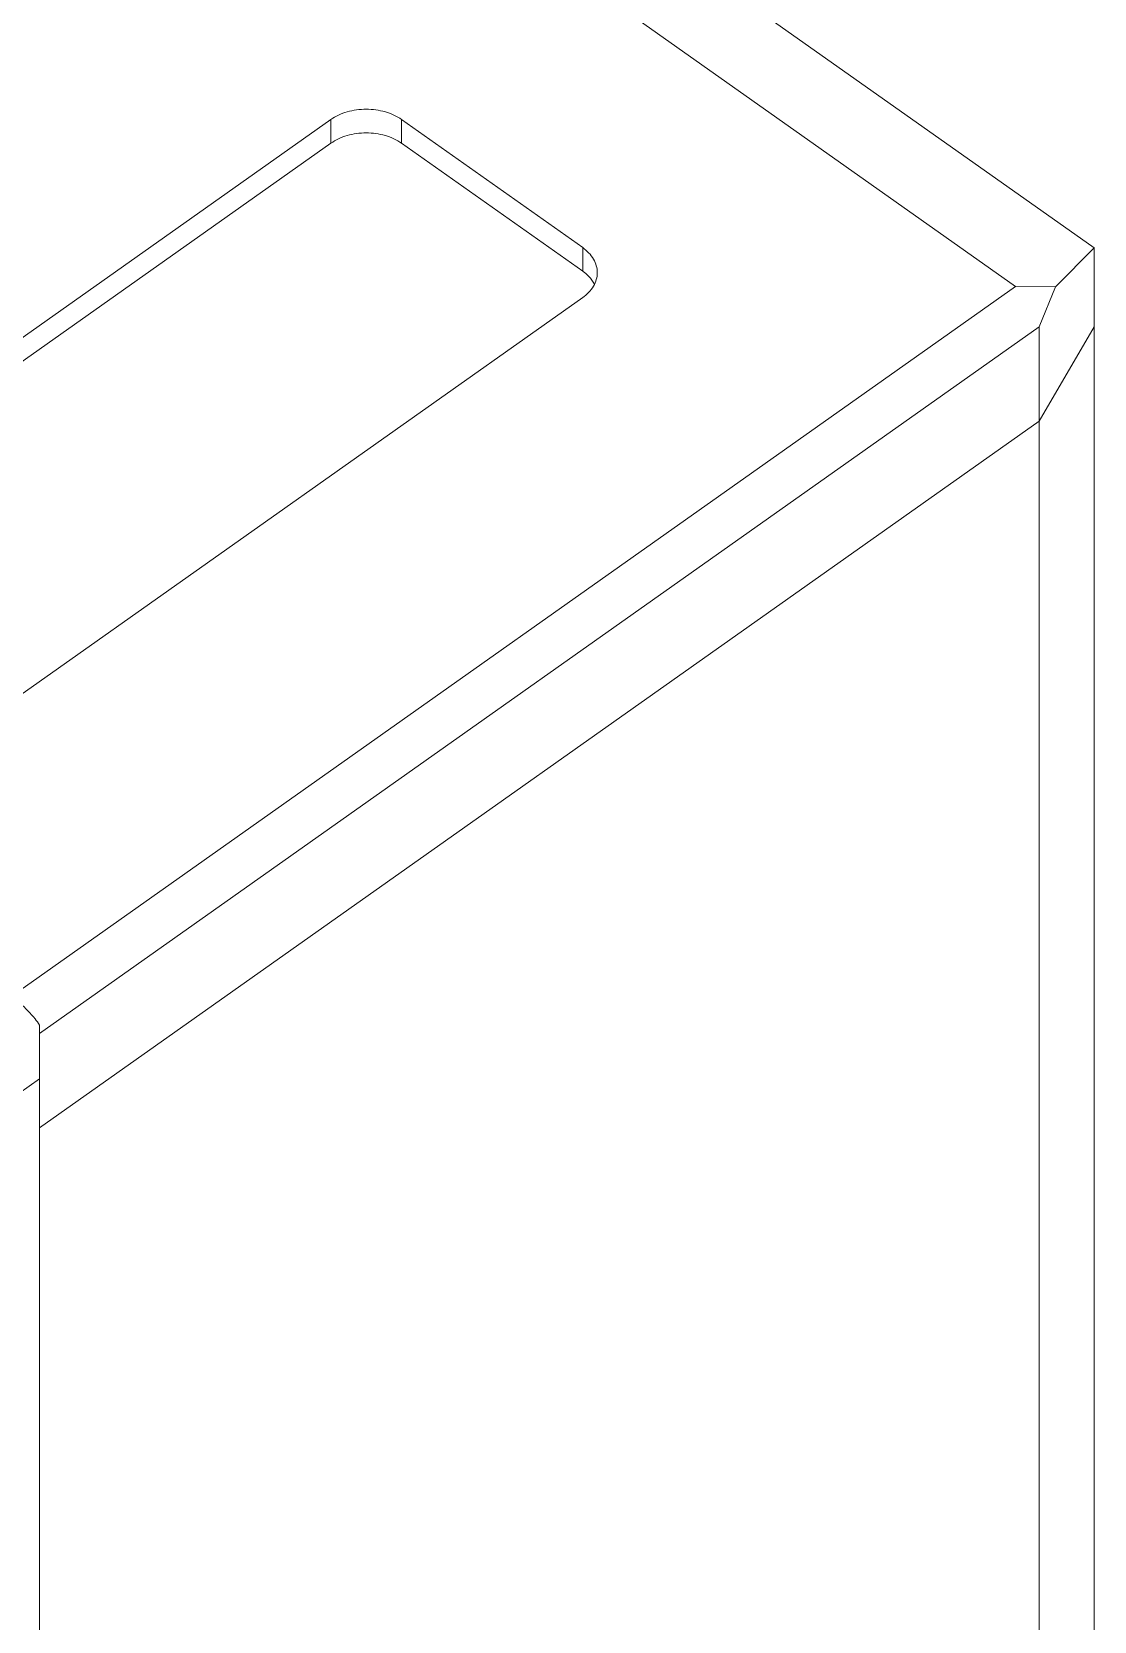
# Model space of a CAD drawing. Header units: millimetres. Extents: x 0 to 9253, y 0 to 2730.
# Drawn here: x 5617.2 to 5712.6, y 1941.5 to 2084.3 of the extents above; entities that cross this region are included whole.
import ezdxf

# ---------------------------------------------------------------- set-up
doc = ezdxf.new("R2010")
doc.units = ezdxf.units.MM
doc.layers.get('0').update_dxf_attribs({"lineweight": 13})

msp = doc.modelspace()

# ---------------------------------------------------------------- linework, layer by layer
at = {"color": 7, "linetype": 'Continuous'}
for p, q in [((5390.89, 2292.36), (5712.63, 2064.86)), ((5380.99, 2290.9), (5705.56, 2061.4)), ((5602.08, 2046.73), (5644.04, 2076.4)), ((5644.04, 2074.27), (5644.04, 2076.4)), ((5650.4, 2076.4), (5650.4, 2074.27)), ((5650.4, 2076.4), (5666.67, 2064.9)), ((5644.04, 2074.27), (5603.58, 2045.67)), ((5666.67, 2062.77), (5650.4, 2074.27)), ((5666.67, 2062.77), (5666.67, 2064.9)), ((5712.63, 2064.86), (5709.16, 2061.38)), ((5712.63, 2057.79), (5712.63, 2064.86)), ((5616.11, 1998.15), (5705.56, 2061.4)), ((5709.16, 2061.38), (5705.56, 2061.4)), ((5707.68, 2057.77), (5709.16, 2061.38)), ((5666.67, 2060.4), (5616.11, 2024.65)), ((5617.88, 1994.27), (5707.68, 2057.77)), ((5707.68, 2049.29), (5712.63, 2057.79)), ((5712.63, 2057.79), (5707.68, 2049.29)), ((5707.68, 2057.77), (5707.68, 2049.29)), ((5712.63, 2057.79), (5712.63, 1708.47)), ((5617.88, 1985.79), (5707.68, 2049.29)), ((5707.68, 2049.29), (5617.88, 1985.79)), ((5707.68, 2049.29), (5707.68, 1698.56)), ((5617.88, 1995.04), (5617.88, 1632)), ((5617.88, 1990.21), (5608.83, 1983.81))]:
    msp.add_line(p, q, dxfattribs=at)
for points, knots in [([(5650.4, 2076.4), (5649.96, 2076.71), (5648.92, 2077.18), (5647.22, 2077.4), (5645.52, 2077.18), (5644.48, 2076.71), (5644.04, 2076.4)], [0, 0, 0, 0, 0.240764, 0.5, 0.759237, 1, 1, 1, 1]), ([(5644.04, 2074.27), (5644.48, 2074.58), (5645.52, 2075.06), (5647.22, 2075.28), (5648.92, 2075.06), (5649.96, 2074.58), (5650.4, 2074.27)], [0, 0, 0, 0, 0.240764, 0.5, 0.759237, 1, 1, 1, 1]), ([(5667.98, 2062.65), (5667.98, 2062.85), (5667.92, 2063.28), (5667.56, 2064.11), (5667.05, 2064.62), (5666.67, 2064.9)], [0, 0, 0, 0, 0.232401, 0.473227, 1, 1, 1, 1]), ([(5666.67, 2062.77), (5666.75, 2062.72), (5667.06, 2062.48), (5667.33, 2062.2), (5667.5, 2061.97)], [0, 0, 0, 0, 0.260204, 1, 1, 1, 1]), ([(5666.67, 2060.4), (5667.05, 2060.67), (5667.56, 2061.18), (5667.92, 2062.01), (5667.98, 2062.44), (5667.98, 2062.65)], [0, 0, 0, 0, 0.526773, 0.767599, 1, 1, 1, 1]), ([(5617.88, 1995.04), (5617.75, 1995.23), (5617.23, 1995.93), (5616.61, 1996.57), (5616.11, 1996.98)], [0, 0, 0, 0, 0.257867, 1, 1, 1, 1])]:
    msp.add_open_spline(points, degree=3, knots=knots, dxfattribs=at)
msp.add_open_spline([(5667.5, 2061.97), (5667.58, 2061.85), (5667.66, 2061.72), (5667.73, 2061.59)], degree=3, dxfattribs=at)

doc.saveas('drawing.dxf')
